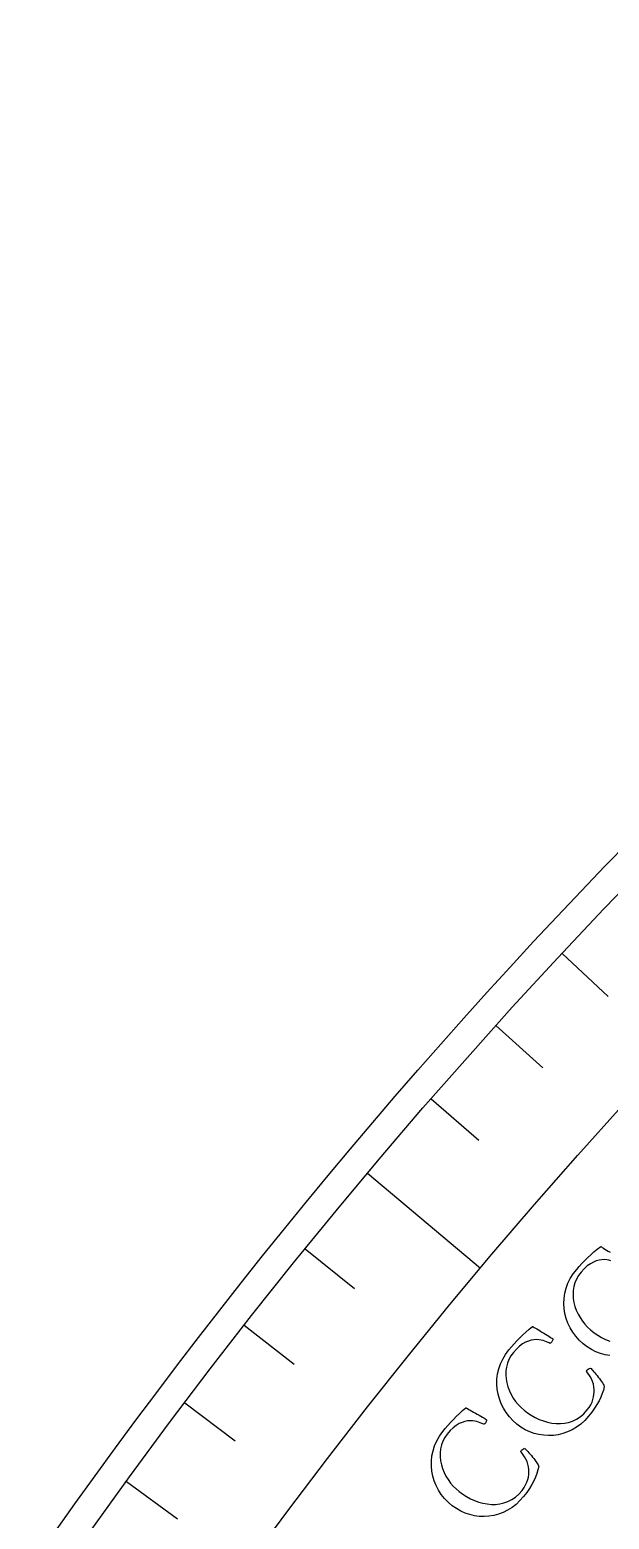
# Model space of a CAD drawing. Header units: millimetres. Extents: x -76 to 76, y -76 to 98.
# Drawn here: x -62.48 to -54.66, y 43.94 to 64.02 of the extents above; entities that cross this region are included whole.
import ezdxf

# ---------------------------------------------------------------- set-up
doc = ezdxf.new("R2010")
doc.units = ezdxf.units.MM
for name, color, linetype in [('CUT_OUTER', 1, 'Continuous'), ('ENGRAVE', 7, 'Continuous'), ('ENGRAVE_FINE', 8, 'Continuous'), ('TEXT', 5, 'Continuous')]:
    doc.layers.add(name, color=color, linetype=linetype)

msp = doc.modelspace()

# ---------------------------------------------------------------- linework, layer by layer
at = {"layer": 'CUT_OUTER'}
msp.add_lwpolyline([(-62.1364, 43.7614), (-61.8668, 44.1419), (-61.5947, 44.5206), (-61.3204, 44.8977), (-61.0438, 45.2731), (-60.7648, 45.6469), (-60.4836, 46.0188), (-60.2001, 46.3891), (-59.9143, 46.7576), (-59.6263, 47.1243), (-59.336, 47.4893), (-59.0435, 47.8525), (-58.7488, 48.2139), (-58.4519, 48.5735), (-58.1527, 48.9312), (-57.8514, 49.2871), (-57.5479, 49.6411), (-57.2422, 49.9933), (-56.9344, 50.3436), (-56.6244, 50.692), (-56.3123, 51.0385), (-55.9981, 51.383), (-55.6817, 51.7257), (-55.3633, 52.0664), (-55.0428, 52.4051), (-54.7202, 52.7418), (-54.3955, 53.0766)], dxfattribs=at)
at = {"layer": 'ENGRAVE'}
msp.add_lwpolyline([(-57.9225, 48.6027), (-56.3983, 47.3238)], dxfattribs=at)
for radius in [75.6124, 73.6227, 69.9276]:
    msp.add_circle((0, 0), radius, dxfattribs=at)
at = {"layer": 'ENGRAVE_FINE'}
for points in [[(-55.2994, 51.5675), (-54.6758, 50.986)], [(-56.191, 50.5946), (-55.5573, 50.024)], [(-57.0654, 49.6062), (-56.4218, 49.0468)], [(-58.7619, 47.5844), (-58.0992, 47.0478)], [(-59.5834, 46.5516), (-58.9114, 46.0267)], [(-60.3867, 45.5047), (-59.7057, 44.9915)], [(-61.1717, 44.4439), (-60.4819, 43.9426)]]:
    msp.add_lwpolyline(points, dxfattribs=at)
at = {"layer": 'TEXT'}
for points in [[(-54.6553, 46.1439), (-54.7193, 46.1548), (-54.7825, 46.1719), (-54.8441, 46.1952), (-54.9032, 46.2246), (-54.9598, 46.2599), (-55.0139, 46.3014), (-55.067, 46.3504), (-55.1142, 46.4029), (-55.1554, 46.4591), (-55.1907, 46.5188), (-55.2199, 46.5811), (-55.2429, 46.6452), (-55.2597, 46.711), (-55.2704, 46.7785), (-55.2745, 46.8468), (-55.2714, 46.9149), (-55.2613, 46.983), (-55.244, 47.0509), (-55.2195, 47.1177), (-55.1876, 47.1822), (-55.1482, 47.2444), (-55.1014, 47.3044), (-55.1014, 47.3044), (-55.0669, 47.3438), (-55.0307, 47.3833), (-54.993, 47.4231), (-54.9536, 47.463), (-54.9125, 47.5025), (-54.8694, 47.5408), (-54.8245, 47.578), (-54.7777, 47.6141), (-54.7753, 47.6127), (-54.7682, 47.6084), (-54.7564, 47.6012), (-54.7399, 47.5912), (-54.7202, 47.5792), (-54.699, 47.5661), (-54.6764, 47.5518), (-54.6523, 47.5364)], [(-54.639, 47.4225), (-54.6665, 47.4293), (-54.6966, 47.434), (-54.7291, 47.4366), (-54.7637, 47.4358), (-54.7999, 47.43), (-54.8376, 47.4194), (-54.8769, 47.4039), (-54.9174, 47.3819), (-54.9585, 47.352), (-55.0003, 47.3141), (-55.0427, 47.2683), (-55.0772, 47.2231), (-55.105, 47.1757), (-55.1261, 47.126), (-55.1404, 47.0742), (-55.1485, 47.0211), (-55.1509, 46.9677), (-55.1477, 46.9139), (-55.1388, 46.8597), (-55.1248, 46.8062), (-55.1064, 46.7542), (-55.0836, 46.7037), (-55.0563, 46.6547), (-55.0253, 46.6082), (-54.9913, 46.565), (-54.9543, 46.525), (-54.9144, 46.4884), (-54.8671, 46.451), (-54.8175, 46.4171), (-54.7656, 46.3867), (-54.7114, 46.3597), (-54.6559, 46.337)]]:
    msp.add_lwpolyline(points, dxfattribs=at)
for points in [[(-56.0144, 46.2197), (-55.9807, 46.2597), (-55.9453, 46.2999), (-55.9084, 46.3404), (-55.8698, 46.3811), (-55.8294, 46.4213), (-55.7871, 46.4605), (-55.7429, 46.4986), (-55.6968, 46.5356), (-55.6944, 46.5342), (-55.6873, 46.53), (-55.6753, 46.5231), (-55.6586, 46.5134), (-55.6387, 46.5018), (-55.6173, 46.4891), (-55.5944, 46.4753), (-55.5699, 46.4604), (-55.5453, 46.4453), (-55.5218, 46.431), (-55.4994, 46.4174), (-55.4781, 46.4046), (-55.4595, 46.3933), (-55.4453, 46.3845), (-55.4355, 46.3781), (-55.4301, 46.3742), (-55.4268, 46.3714), (-55.4249, 46.3671), (-55.4244, 46.3611), (-55.4253, 46.3534), (-55.4273, 46.3451), (-55.4303, 46.3374), (-55.4344, 46.3301), (-55.4394, 46.3233), (-55.4443, 46.318), (-55.4495, 46.3136), (-55.455, 46.3101), (-55.4608, 46.3076), (-55.4728, 46.3139), (-55.4882, 46.3211), (-55.5071, 46.3292), (-55.5293, 46.3383), (-55.5545, 46.3467), (-55.5821, 46.353), (-55.6122, 46.3571), (-55.6448, 46.3591), (-55.6794, 46.3575), (-55.7154, 46.3511), (-55.7529, 46.3397), (-55.7919, 46.3234), (-55.8319, 46.3007), (-55.8725, 46.27), (-55.9135, 46.2313), (-55.9551, 46.1847), (-55.9887, 46.1388), (-56.0155, 46.0908), (-56.0356, 46.0408), (-56.0489, 45.9887), (-56.056, 45.9355), (-56.0573, 45.882), (-56.0531, 45.8283), (-56.0431, 45.7743), (-56.0281, 45.721), (-56.0087, 45.6694), (-55.9849, 45.6194), (-55.9566, 45.571), (-55.9247, 45.525), (-55.8899, 45.4825), (-55.8522, 45.4433), (-55.8116, 45.4074), (-55.7635, 45.3709), (-55.7132, 45.338), (-55.6608, 45.3086), (-55.6061, 45.2827), (-55.5501, 45.2611), (-55.4936, 45.2446), (-55.4366, 45.233), (-55.3791, 45.2265), (-55.3218, 45.2256), (-55.2656, 45.2309), (-55.2104, 45.2426), (-55.1563, 45.2604), (-55.1039, 45.2853), (-55.0542, 45.318), (-55.0072, 45.3585), (-54.9628, 45.4068), (-54.935, 45.4433), (-54.9124, 45.4794), (-54.8949, 45.5151), (-54.8825, 45.5504), (-54.874, 45.5849), (-54.8684, 45.6182), (-54.8655, 45.6501), (-54.8654, 45.6808), (-54.8689, 45.7209), (-54.8763, 45.7589), (-54.8877, 45.7946), (-54.903, 45.8281), (-54.9202, 45.859), (-54.937, 45.8869), (-54.9536, 45.9118), (-54.9699, 45.9337), (-54.959, 45.9476), (-54.9461, 45.9589), (-54.9313, 45.9675), (-54.9146, 45.9734), (-54.9077, 45.9671), (-54.8986, 45.9576), (-54.8873, 45.9451), (-54.8737, 45.9295), (-54.8587, 45.9118), (-54.8433, 45.8933), (-54.8274, 45.8739), (-54.8111, 45.8536), (-54.7952, 45.8332), (-54.7805, 45.8135), (-54.7672, 45.7946), (-54.7551, 45.7764), (-54.7451, 45.7598), (-54.7377, 45.7459), (-54.733, 45.7346), (-54.7309, 45.7258), (-54.7422, 45.6781), (-54.7575, 45.6301), (-54.7768, 45.5818), (-54.8002, 45.533), (-54.8282, 45.4833), (-54.8613, 45.4319), (-54.8994, 45.379), (-54.9426, 45.3244), (-54.9926, 45.269), (-55.0458, 45.2204), (-55.1021, 45.1784), (-55.1617, 45.1431), (-55.2234, 45.1144), (-55.2863, 45.0923), (-55.3503, 45.0766), (-55.4155, 45.0674), (-55.481, 45.0646), (-55.5458, 45.068), (-55.6099, 45.0777), (-55.6735, 45.0936), (-55.7355, 45.1157), (-55.7952, 45.1439), (-55.8524, 45.1781), (-55.9074, 45.2185), (-55.9614, 45.2664), (-56.0096, 45.3181), (-56.0519, 45.3734), (-56.0884, 45.4324), (-56.1187, 45.4942), (-56.143, 45.5578), (-56.1612, 45.6232), (-56.1732, 45.6905), (-56.1785, 45.7587), (-56.1768, 45.8269), (-56.168, 45.8952), (-56.1521, 45.9634), (-56.1289, 46.0306), (-56.0982, 46.0957), (-56.06, 46.1588), (-56.0144, 46.2197)], [(-56.9061, 45.1173), (-56.8732, 45.1579), (-56.8386, 45.1988), (-56.8024, 45.24), (-56.7646, 45.2815), (-56.7251, 45.3225), (-56.6836, 45.3625), (-56.6401, 45.4014), (-56.5948, 45.4393), (-56.5923, 45.438), (-56.5851, 45.434), (-56.573, 45.4273), (-56.5561, 45.4179), (-56.5359, 45.4067), (-56.5143, 45.3944), (-56.4911, 45.381), (-56.4664, 45.3666), (-56.4415, 45.352), (-56.4177, 45.3381), (-56.395, 45.325), (-56.3735, 45.3126), (-56.3547, 45.3017), (-56.3403, 45.2932), (-56.3304, 45.287), (-56.3249, 45.2831), (-56.3216, 45.2805), (-56.3196, 45.2761), (-56.319, 45.2701), (-56.3197, 45.2625), (-56.3216, 45.2542), (-56.3244, 45.2464), (-56.3283, 45.239), (-56.3332, 45.2321), (-56.338, 45.2267), (-56.3432, 45.2222), (-56.3486, 45.2186), (-56.3543, 45.216), (-56.3664, 45.2221), (-56.382, 45.229), (-56.401, 45.2367), (-56.4234, 45.2453), (-56.4487, 45.2532), (-56.4765, 45.259), (-56.5066, 45.2625), (-56.5393, 45.2639), (-56.5738, 45.2616), (-56.6097, 45.2545), (-56.647, 45.2424), (-56.6857, 45.2254), (-56.7252, 45.2018), (-56.7652, 45.1704), (-56.8055, 45.1309), (-56.8461, 45.0834), (-56.8788, 45.0369), (-56.9047, 44.9884), (-56.9238, 44.938), (-56.9361, 44.8857), (-56.9421, 44.8323), (-56.9424, 44.7788), (-56.9371, 44.7252), (-56.9261, 44.6714), (-56.9101, 44.6185), (-56.8897, 44.5672), (-56.8649, 44.5176), (-56.8357, 44.4698), (-56.8029, 44.4245), (-56.7672, 44.3827), (-56.7288, 44.3442), (-56.6875, 44.3091), (-56.6387, 44.2736), (-56.5878, 44.2417), (-56.5347, 44.2133), (-56.4796, 44.1885), (-56.4232, 44.168), (-56.3664, 44.1525), (-56.3091, 44.1421), (-56.2515, 44.1367), (-56.1943, 44.1369), (-56.1382, 44.1433), (-56.0832, 44.156), (-56.0294, 44.175), (-55.9775, 44.2009), (-55.9285, 44.2345), (-55.8823, 44.2759), (-55.8388, 44.3251), (-55.8118, 44.3621), (-55.7898, 44.3986), (-55.773, 44.4347), (-55.7613, 44.4703), (-55.7535, 44.5049), (-55.7485, 44.5383), (-55.7463, 44.5702), (-55.7467, 44.6009), (-55.7511, 44.641), (-55.7593, 44.6788), (-55.7713, 44.7143), (-55.7873, 44.7475), (-55.805, 44.778), (-55.8224, 44.8056), (-55.8395, 44.8302), (-55.8562, 44.8518), (-55.8455, 44.8659), (-55.8329, 44.8774), (-55.8183, 44.8863), (-55.8017, 44.8925), (-55.7947, 44.8863), (-55.7854, 44.8771), (-55.7738, 44.8648), (-55.7599, 44.8494), (-55.7446, 44.8321), (-55.7289, 44.8138), (-55.7126, 44.7947), (-55.6959, 44.7747), (-55.6796, 44.7546), (-55.6645, 44.7353), (-55.6508, 44.7166), (-55.6384, 44.6986), (-55.628, 44.6823), (-55.6203, 44.6685), (-55.6154, 44.6573), (-55.6132, 44.6485), (-55.6235, 44.6007), (-55.6379, 44.5524), (-55.6563, 44.5036), (-55.6788, 44.4545), (-55.7058, 44.4042), (-55.7378, 44.3522), (-55.7749, 44.2985), (-55.8171, 44.243), (-55.866, 44.1867), (-55.9182, 44.1371), (-55.9737, 44.094), (-56.0325, 44.0576), (-56.0937, 44.0277), (-56.1561, 44.0043), (-56.2198, 43.9874), (-56.2848, 43.9769), (-56.3502, 43.9728), (-56.4151, 43.975), (-56.4794, 43.9834), (-56.5432, 43.9981), (-56.6057, 44.0189), (-56.6659, 44.0459), (-56.7238, 44.0791), (-56.7795, 44.1184), (-56.8345, 44.1653), (-56.8837, 44.2159), (-56.9271, 44.2704), (-56.9647, 44.3287), (-56.9963, 44.3899), (-57.0218, 44.453), (-57.0412, 44.5181), (-57.0545, 44.5851), (-57.0612, 44.6532), (-57.0608, 44.7214), (-57.0533, 44.7898), (-57.0388, 44.8584), (-57.0169, 44.926), (-56.9875, 44.9917), (-56.9505, 45.0555), (-56.9061, 45.1173)]]:
    msp.add_lwpolyline(points, close=True, dxfattribs=at)

doc.saveas('drawing.dxf')
